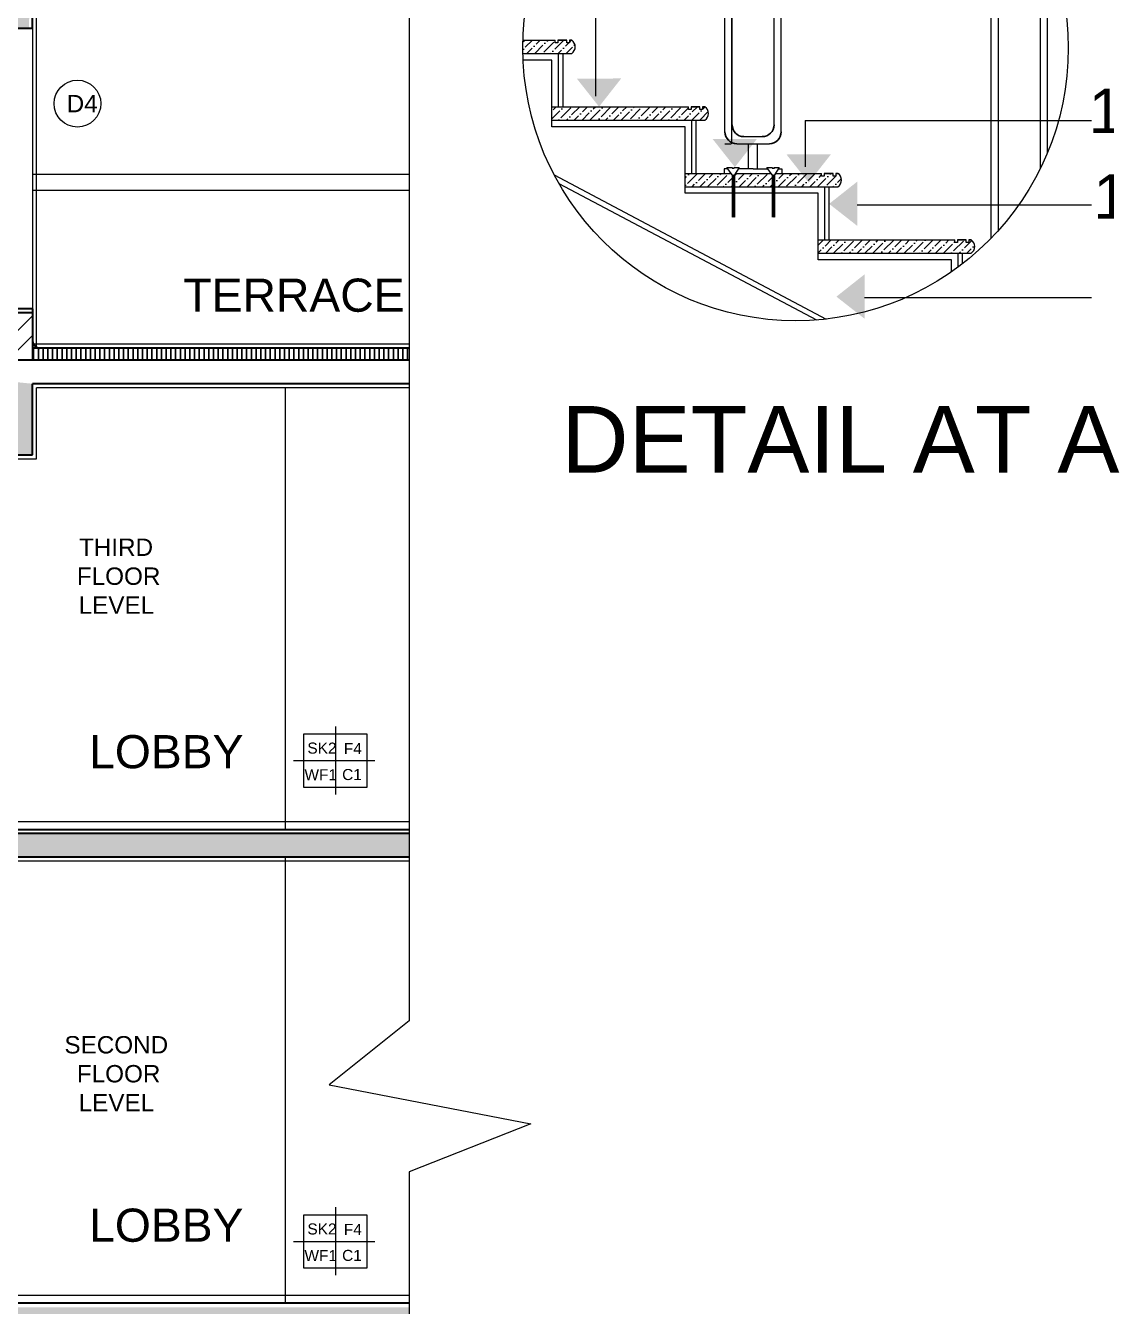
# Model space of a CAD drawing. Header units: millimetres. Extents: x -1932176 to 78768, y -1967 to 1266654.
# Drawn here: x -1855326.44 to -1855312.74, y 1151219.32 to 1151235.54 of the extents above; entities that cross this region are included whole.
import ezdxf

# ---------------------------------------------------------------- set-up
doc = ezdxf.new("R2010")
doc.units = ezdxf.units.MM
for name, color, linetype, lineweight in [('centre line circle', 231, 'Continuous', 15), ('elevation line', 7, 'Continuous', 9), ('elevational', 7, 'Continuous', 9), ('elevational line', 7, 'Continuous', 9), ('PLASTER', 252, 'Continuous', 15), ('section lines', 10, 'Continuous', 30), ('text', 252, 'Continuous', 5)]:
    doc.layers.add(name, color=color, linetype=linetype, lineweight=lineweight)
doc.layers.add('elevation', color=40, linetype='Continuous', lineweight=9, transparency=0.1)
doc.layers.add('elevation back', color=90, linetype='Continuous', lineweight=5, transparency=0.3)
doc.styles.add('150 height', font='arial.ttf', dxfattribs={"height": 150})
doc.styles.add('1OO NEW', font='arial.ttf', dxfattribs={"height": 100})
doc.styles.get("Standard").update_dxf_attribs({"font": 'arial.ttf'})
pattern_1 = [(50, (-1855395.7606, 1151185.0231), (0.71726, -0.062752), [0.075, -0.825]), (355, (-1855395.7606, 1151185.0231), (-0.1387513, 0.752192), [0.06, -0.66]), (100.45144, (-1855395.70085, 1151185.0179), (0.578509, 0.68944), [0.06374, -0.701142]), (46.1842, (-1855395.7606, 1151185.2231), (1.067241, -0.165519), [0.1125, -1.2375]), (96.6356, (-1855395.6717, 1151185.2093), (0.934662, 0.974119), [0.09561, -1.051714]), (351.1842, (-1855395.7606, 1151185.2231), (0.934662, 0.974119), [0.09, -0.99]), (21, (-1855395.6606, 1151185.1731), (0.596907, -0.402619), [0.075, -0.825]), (326, (-1855395.6606, 1151185.1731), (0.2433153, 0.72515), [0.06, -0.66]), (71.45144, (-1855395.6109, 1151185.1396), (0.8402224, 0.322531), [0.06374, -0.701142]), (37.5, (-1855395.76062, 1151185.02312), (0.01215986, 0.33289385), [0, -0.652, 0, -0.67, 0, -0.6625]), (7.5, (-1855395.76062, 1151185.02312), (0.2630695, 0.3944117), [0, -0.382, 0, -0.637, 0, -0.2525]), (327.5, (-1855395.98362, 1151185.02312), (0.5338224, -0.0225549), [0, -0.25, 0, -0.78, 0, -1.035]), (317.5, (-1855396.0836, 1151185.0231), (0.5831862, 0.100105), [0, -0.325, 0, -0.518, 0, -0.735])]

# ---------------------------------------------------------------- blocks, each defined once
blk = doc.blocks.new('box of finishes')
at = {"layer": 'text'}
for p, q in [((34.7999, 81.3274), (34.7996, 80.9359)), ((34.5591, 81.1306), (35.0273, 81.1306))]:
    blk.add_line(p, q, dxfattribs=at)
blk.add_lwpolyline([(34.6174, 81.2846), (34.9817, 81.2846), (34.9817, 80.9766), (34.6174, 80.9766)], close=True, dxfattribs=at)

msp = doc.modelspace()

# ---------------------------------------------------------------- hatches: boundary and pattern name
at = {"transparency": 33554582}
h = msp.add_hatch(dxfattribs=at)
h.set_pattern_fill('AR-CONC', color=256, scale=0.1)
h.set_pattern_definition(pattern_1)
h.paths.add_polyline_path([(-1855329.41345, 1151231.30688), (-1855329.87345, 1151231.30688), (-1855329.87345, 1151230.10688), (-1855329.41345, 1151230.10688), (-1855329.41345, 1151231.00688), (-1855326.81345, 1151231.00688), (-1855326.81345, 1151230.10688), (-1855326.35345, 1151230.10688), (-1855326.35345, 1151231.00688)])
h.paths.add_polyline_path([(-1855334.81345, 1151228.30688), (-1855337.65708, 1151228.30688), (-1855337.65708, 1151227.13365), (-1855337.05648, 1151227.13366), (-1855337.05648, 1151228.0069), (-1855335.27345, 1151228.00688), (-1855335.27345, 1151228.01111), (-1855334.81345, 1151228.01111)])
h.paths.add_polyline_path([(-1855334.81345, 1151222.30688), (-1855337.65708, 1151222.30688), (-1855337.65708, 1151221.13365), (-1855337.05648, 1151221.13466), (-1855337.05648, 1151222.00789), (-1855335.27345, 1151222.00688), (-1855335.27345, 1151222.01728), (-1855334.81345, 1151221.77092)])
h.paths.add_polyline_path([(-1855333.61345, 1151221.70688), (-1855334.21345, 1151221.70688), (-1855334.21345, 1151222.00688), (-1855334.81345, 1151222.00688), (-1855334.81345, 1151221.70688), (-1855329.87345, 1151219.23688), (-1855329.87345, 1151218.10688), (-1855329.41345, 1151218.10688), (-1855329.41345, 1151219.00688), (-1855321.5808, 1151219.00688), (-1855321.5808, 1151219.30688), (-1855329.41345, 1151219.30688), (-1855329.41345, 1151219.60688), (-1855330.01345, 1151219.60688), (-1855330.01345, 1151219.90688), (-1855330.61345, 1151219.90688), (-1855330.61345, 1151220.20688), (-1855331.21345, 1151220.20688), (-1855331.21345, 1151220.50688), (-1855331.81345, 1151220.50688), (-1855331.81345, 1151220.80688), (-1855332.41345, 1151220.80688), (-1855332.41345, 1151221.10688), (-1855333.01345, 1151221.10688), (-1855333.01345, 1151221.40688), (-1855333.61345, 1151221.40688)])
h.paths.add_polyline_path([(-1855321.5808, 1151213.30688), (-1855329.41345, 1151213.30688), (-1855329.41345, 1151213.60688), (-1855330.01345, 1151213.60688), (-1855330.01345, 1151213.90688), (-1855330.61345, 1151213.90688), (-1855330.61345, 1151214.20688), (-1855331.21345, 1151214.20688), (-1855331.21345, 1151214.50688), (-1855331.81345, 1151214.50688), (-1855331.81345, 1151214.80688), (-1855332.41345, 1151214.80688), (-1855332.41345, 1151215.10688), (-1855333.01345, 1151215.10688), (-1855333.01345, 1151215.40688), (-1855333.61345, 1151215.40688), (-1855333.61345, 1151215.70688), (-1855334.21345, 1151215.70688), (-1855334.21345, 1151216.00688), (-1855334.81345, 1151216.00688), (-1855334.81345, 1151216.30688), (-1855337.65708, 1151216.30688), (-1855337.65708, 1151215.37094), (-1855337.05647, 1151215.37094), (-1855337.05647, 1151216.00688), (-1855335.27345, 1151216.00688), (-1855335.26599, 1151215.88423), (-1855334.80599, 1151215.88423), (-1855334.81345, 1151215.70688), (-1855331.05345, 1151213.82688), (-1855331.05345, 1151213.75688), (-1855330.77345, 1151213.75688), (-1855330.77345, 1151213.68688), (-1855329.87345, 1151213.23688), (-1855329.87345, 1151212.10688), (-1855329.41345, 1151212.10688), (-1855329.41345, 1151213.00688), (-1855321.5808, 1151213.00688)])
h.paths.add_polyline_path([(-1855330.79345, 1151213.75688), (-1855330.98804, 1151213.79417), (-1855331.03345, 1151213.81688), (-1855330.79345, 1151213.69688)], flags=17)
h.paths.add_polyline_path([(-1855329.41345, 1151207.30688), (-1855329.41345, 1151207.30688), (-1855329.41345, 1151207.60688), (-1855330.01345, 1151207.60688), (-1855330.01345, 1151207.90688), (-1855330.61345, 1151207.90688), (-1855330.61345, 1151208.20688), (-1855331.21345, 1151208.20688), (-1855331.21345, 1151208.50688), (-1855331.81345, 1151208.50688), (-1855331.81345, 1151208.80688), (-1855332.41345, 1151208.80688), (-1855332.41345, 1151209.10688), (-1855333.01345, 1151209.10688), (-1855333.01345, 1151209.40688), (-1855333.61345, 1151209.40688), (-1855333.61345, 1151209.70688), (-1855334.21345, 1151209.70688), (-1855334.21345, 1151210.00688), (-1855334.81345, 1151210.00688), (-1855334.81345, 1151210.30688), (-1855337.65708, 1151210.30688), (-1855337.65708, 1151209.37094), (-1855337.19708, 1151209.37094), (-1855337.19708, 1151210.00688), (-1855335.27345, 1151210.00688), (-1855335.11236, 1151209.92319), (-1855334.88048, 1151209.80272), (-1855334.79373, 1151209.70944), (-1855329.85373, 1151207.23944), (-1855329.87345, 1151206.40688), (-1855329.41345, 1151206.40688), (-1855329.41345, 1151207.00688), (-1855329.41345, 1151207.00688)])
h.paths.add_polyline_path([(-1855326.35345, 1151237.30688), (-1855337.65708, 1151237.30688), (-1855337.65708, 1151237.00688), (-1855337.65708, 1151236.10688), (-1855337.05648, 1151236.10688), (-1855337.05648, 1151237.00688), (-1855333.75526, 1151237.00688), (-1855333.66856, 1151237.00688), (-1855333.60526, 1151237.00688), (-1855333.37526, 1151237.00688), (-1855333.30257, 1151237.00688), (-1855333.22526, 1151237.00688), (-1855330.76268, 1151237.00688), (-1855329.75708, 1151237.00688), (-1855329.75708, 1151236.40688), (-1855329.15708, 1151236.40688), (-1855329.15708, 1151237.00688), (-1855326.81345, 1151237.00688), (-1855326.86043, 1151235.50688), (-1855326.40043, 1151235.50688), (-1855326.35345, 1151237.00688)])
h.paths.add_polyline_path([(-1855321.5808, 1151225.00688), (-1855321.5808, 1151225.30688), (-1855329.41345, 1151225.30688), (-1855329.41345, 1151225.60688), (-1855330.01345, 1151225.60688), (-1855330.01345, 1151225.90688), (-1855330.61345, 1151225.90688), (-1855330.61345, 1151226.20688), (-1855331.21345, 1151226.20688), (-1855331.21345, 1151226.50688), (-1855331.81345, 1151226.50688), (-1855331.81345, 1151226.80688), (-1855332.41345, 1151226.80688), (-1855332.41345, 1151227.10688), (-1855333.01345, 1151227.10688), (-1855333.01345, 1151227.40688), (-1855333.61345, 1151227.40688), (-1855333.61345, 1151227.70688), (-1855334.21345, 1151227.70688), (-1855334.21345, 1151228.00688), (-1855334.81345, 1151227.77092), (-1855329.87345, 1151225.23688), (-1855329.87345, 1151224.10688), (-1855329.41345, 1151224.10688), (-1855329.41345, 1151225.00688)])
h = msp.add_hatch(dxfattribs=at)
h.set_pattern_fill('STEEL', color=256, scale=4)
h.set_pattern_definition([(45, (-1855395.7606, 1151185.0231), (-0.3535534, 0.3535534), []), (45, (-1855395.7606, 1151185.2731), (-0.3535534, 0.3535534), [])])
h.paths.add_polyline_path([(-1855337.19708, 1151236.10688), (-1855337.65708, 1151236.10688), (-1855337.65708, 1151228.30688), (-1855337.19708, 1151228.30688)])
h.paths.add_polyline_path([(-1855337.19708, 1151224.73365), (-1855337.65708, 1151224.73365), (-1855337.65708, 1151222.30688), (-1855337.19708, 1151222.30688)])
h.paths.add_polyline_path([(-1855337.19708, 1151218.69565), (-1855337.65708, 1151218.69565), (-1855337.65708, 1151216.30688), (-1855337.19708, 1151216.30688)])
h.paths.add_polyline_path([(-1855337.19708, 1151212.93294), (-1855337.65708, 1151212.93294), (-1855337.65708, 1151210.30688), (-1855337.19708, 1151210.30688)])
h.paths.add_polyline_path([(-1855337.19708, 1151209.37094), (-1855337.65708, 1151209.37094), (-1855337.65708, 1151207.30688), (-1855337.19708, 1151207.30688)])
h.paths.add_polyline_path([(-1855318.6372, 1151215.70688), (-1855318.8672, 1151215.70688), (-1855319.10325, 1151215.70688), (-1855319.10023, 1151215.70688), (-1855318.63418, 1151215.70688)])
h.paths.add_polyline_path([(-1855318.6372, 1151221.70688), (-1855318.8672, 1151221.70688), (-1855319.10325, 1151221.70688), (-1855319.10023, 1151221.70688), (-1855318.63418, 1151221.70688)])
h.paths.add_polyline_path([(-1855318.6372, 1151227.70688), (-1855318.8672, 1151227.70688), (-1855319.10325, 1151227.70688), (-1855319.10023, 1151227.70688), (-1855318.63418, 1151227.70688)])
h.paths.add_polyline_path([(-1855337.0679, 1151216.30688), (-1855337.13029, 1151216.35688), (-1855337.08473, 1151216.35688)])
h = msp.add_hatch(dxfattribs=at)
h.set_pattern_fill('STEEL', color=256, scale=4)
h.set_pattern_definition([(45, (-1855419.87125, 1150986.77993), (-0.3535534, 0.3535534), []), (45, (-1855419.87125, 1150987.02993), (-0.3535534, 0.3535534), [])])
h.paths.add_polyline_path([(-1855326.35345, 1151231.90688), (-1855326.81345, 1151231.90688), (-1855326.81345, 1151231.30688), (-1855326.35345, 1151231.30688)])
h.paths.add_polyline_path([(-1855326.81345, 1151231.60688), (-1855327.41345, 1151231.60688), (-1855327.41345, 1151231.30688), (-1855326.81345, 1151231.30688)])
at = {"transparency": 33554585}
h = msp.add_hatch(dxfattribs=at)
h.set_pattern_fill('_USER', color=256, scale=0.06, angle=90, pattern_type=0)
h.set_pattern_definition([(90, (-1855395.76062, 1151185.02312), (-0.06, 4e-18), [])])
h.paths.add_polyline_path([(-1855321.5808, 1151231.30688), (-1855321.5808, 1151231.45688), (-1855326.35345, 1151231.45688), (-1855326.35345, 1151231.30688)])
at = {"transparency": 33554582}
h = msp.add_hatch(dxfattribs=at)
h.set_pattern_fill('AR-CONC', color=256, scale=0.1)
h.set_pattern_definition(pattern_1)
h.paths.add_polyline_path([(-1855318.6372, 1151230.40688), (-1855318.6372, 1151230.14688)])
h.paths.add_polyline_path([(-1855318.6372, 1151224.40688), (-1855318.6372, 1151224.14688)])
h.paths.add_polyline_path([(-1855318.6372, 1151218.40688), (-1855318.6372, 1151218.14688)])
h.paths.add_polyline_path([(-1855337.65708, 1151227.39965), (-1855338.84158, 1151227.39965), (-1855338.84158, 1151227.13565), (-1855337.65708, 1151227.13565)])
h.paths.add_polyline_path([(-1855337.65708, 1151221.39965), (-1855338.84158, 1151221.39965), (-1855338.84158, 1151221.13565), (-1855337.65708, 1151221.13565)])
h.paths.add_polyline_path([(-1855337.65708, 1151215.63694), (-1855338.84158, 1151215.63694), (-1855338.84158, 1151215.37294), (-1855337.65708, 1151215.37294)])
h.paths.add_polyline_path([(-1855341.74047, 1151230.24092), (-1855341.74047, 1151230.85914)])
at = {"layer": 'elevational'}
h = msp.add_hatch(dxfattribs=at)
h.set_pattern_fill('JIS_LC_8', color=256, scale=0.001124)
h.set_pattern_definition([(45, (-1856577.518294, 1150361.646423), (-0.00620188033, 0.00620188033), []), (45, (-1856577.517844, 1150361.646423), (-0.00620188033, 0.00620188033), [])])
h.paths.add_polyline_path([(-1855317.45788, 1151233.65569), (-1855317.48599, 1151233.65569), (-1855317.48599, 1151233.11754), (-1855317.45788, 1151233.11754)])
h = msp.add_hatch(dxfattribs=at)
h.set_pattern_fill('JIS_LC_8', color=256, scale=0.001124)
h.set_pattern_definition([(45, (-1856577.362656, 1150361.646423), (-0.00620188033, 0.00620188033), []), (45, (-1856577.362206, 1150361.646423), (-0.00620188033, 0.00620188033), [])])
h.paths.add_polyline_path([(-1855316.95114, 1151233.65569), (-1855316.97925, 1151233.65569), (-1855316.97925, 1151233.11754), (-1855316.95114, 1151233.11754)])
at = {"layer": 'elevational line', "ltscale": 3, "transparency": 33554687}
h = msp.add_hatch(dxfattribs=at)
h.set_pattern_fill('ANSI36', color=256, scale=0.5625)
h.set_pattern_definition([(45, (-1862010.33383, 1149799.190654), (0.0372888342, 0.1367257253), [0.17578125, -0.03515625, 0, -0.03515625])])
edge = h.paths.add_edge_path()
edge.add_arc((-1855316.68227, 1151235.26149), 3.45686, 178.366535, 181.16379)
edge.add_line((-1855320.13841, 1151235.19128), (-1855319.52008, 1151235.19128))
edge.add_arc((-1855319.57633, 1151235.27565), 0.10141, 303.690068, 416.309932)
edge.add_line((-1855319.52008, 1151235.36003), (-1855319.54821, 1151235.36003))
edge.add_line((-1855319.54821, 1151235.36003), (-1855319.54821, 1151235.32628))
edge.add_line((-1855319.54821, 1151235.32628), (-1855319.58196, 1151235.32628))
edge.add_line((-1855319.58196, 1151235.32628), (-1855319.58196, 1151235.36003))
edge.add_line((-1855319.58196, 1151235.36003), (-1855319.69446, 1151235.36003))
edge.add_line((-1855319.69446, 1151235.36003), (-1855319.69446, 1151235.32628))
edge.add_line((-1855319.69446, 1151235.32628), (-1855319.72821, 1151235.32628))
edge.add_line((-1855319.72821, 1151235.32628), (-1855319.72821, 1151235.36003))
edge.add_line((-1855319.72821, 1151235.36003), (-1855320.13772, 1151235.36003))
h = msp.add_hatch(dxfattribs=at)
h.set_pattern_fill('ANSI36', color=256, scale=0.5625)
h.set_pattern_definition([(45, (-1862012.02133, 1149798.346904), (0.0372888342, 0.1367257253), [0.17578125, -0.03515625, 0, -0.03515625])])
h.paths.add_polyline_path([(-1855319.77039, 1151234.51628), (-1855318.04071, 1151234.51628), (-1855318.04071, 1151234.48253), (-1855318.00696, 1151234.48253), (-1855318.00696, 1151234.51628), (-1855317.89446, 1151234.51628), (-1855317.89446, 1151234.48253), (-1855317.86071, 1151234.48253), (-1855317.86071, 1151234.51628), (-1855317.83258, 1151234.51628, -0.53518376), (-1855317.83258, 1151234.34753), (-1855317.99852, 1151234.34753), (-1855319.77039, 1151234.34753)])
h = msp.add_hatch(dxfattribs=at)
h.set_pattern_fill('ANSI36', color=256, scale=0.5625)
h.set_pattern_definition([(45, (-1862013.70883, 1149797.503154), (0.0372888342, 0.1367257253), [0.17578125, -0.03515625, 0, -0.03515625])])
h.paths.add_polyline_path([(-1855318.08289, 1151233.67253), (-1855316.35321, 1151233.67253), (-1855316.35321, 1151233.63878), (-1855316.31946, 1151233.63878), (-1855316.31946, 1151233.67253), (-1855316.20696, 1151233.67253), (-1855316.20696, 1151233.63878), (-1855316.17321, 1151233.63878), (-1855316.17321, 1151233.67253), (-1855316.14508, 1151233.67253, -0.53518376), (-1855316.14508, 1151233.50378), (-1855316.31102, 1151233.50378), (-1855318.08289, 1151233.50378)])
h = msp.add_hatch(dxfattribs=at)
h.set_pattern_fill('ANSI36', color=256, scale=0.5625)
h.set_pattern_definition([(45, (-1862015.39633, 1149796.659404), (0.0372888342, 0.1367257253), [0.17578125, -0.03515625, 0, -0.03515625])])
h.paths.add_polyline_path([(-1855316.39539, 1151232.82878), (-1855314.66571, 1151232.82878), (-1855314.66571, 1151232.79503), (-1855314.63196, 1151232.79503), (-1855314.63196, 1151232.82878), (-1855314.51946, 1151232.82878), (-1855314.51946, 1151232.79503), (-1855314.48571, 1151232.79503), (-1855314.48571, 1151232.82878), (-1855314.45758, 1151232.82878, -0.53518376), (-1855314.45758, 1151232.66003), (-1855314.62352, 1151232.66003), (-1855316.39539, 1151232.66003)])
at = {"layer": 'text', "ltscale": 3, "transparency": 33554687}
h = msp.add_hatch(color=250, dxfattribs=at)
h.dxf.hatch_style = 1
h.paths.add_polyline_path([(-1855319.17345, 1151234.51679), (-1855318.89302, 1151234.87445), (-1855319.17427, 1151234.87381), (-1855319.45552, 1151234.87317)])
h = msp.add_hatch(color=250, dxfattribs=at)
h.dxf.hatch_style = 1
h.paths.add_polyline_path([(-1855317.4522, 1151233.75179), (-1855317.17177, 1151234.10945), (-1855317.45302, 1151234.10881), (-1855317.73427, 1151234.10817)])
h = msp.add_hatch(color=250, dxfattribs=at)
h.dxf.hatch_style = 1
h.paths.add_polyline_path([(-1855316.51564, 1151233.55491), (-1855316.2352, 1151233.91257), (-1855316.51645, 1151233.91193), (-1855316.7977, 1151233.9113)])
h = msp.add_hatch(color=250, dxfattribs=at)
h.dxf.hatch_style = 1
h.paths.add_polyline_path([(-1855316.25676, 1151233.28605), (-1855315.8991, 1151233.00561), (-1855315.89974, 1151233.28686), (-1855315.90038, 1151233.56811)])
h = msp.add_hatch(color=250, dxfattribs=at)
h.dxf.hatch_style = 1
h.paths.add_polyline_path([(-1855316.16494, 1151232.11046), (-1855315.80727, 1151231.83003), (-1855315.80791, 1151232.11127), (-1855315.80855, 1151232.39252)])

# ---------------------------------------------------------------- linework, layer by layer
at = {"lineweight": 20}
for p, q in [((-1855317.33708, 1151234.13753), (-1855317.10458, 1151234.13753)), ((-1855317.42708, 1151234.04753), (-1855317.01458, 1151234.04753))]:
    msp.add_line(p, q, dxfattribs=at)
at = {"ltscale": 2}
for centre, start, end in [((-1855317.33708, 1151234.28753), 180, 270), ((-1855317.10458, 1151234.28753), 270, 0), ((-1855317.42708, 1151234.19753), 180, 270), ((-1855317.01458, 1151234.19753), 270, 0)]:
    msp.add_arc(centre, 0.15, start, end, dxfattribs=at)
at = {"layer": 'centre line circle'}
for points in [[(-1855341.27928, 1151222.93657), (-1855341.27928, 1151247.56177), (-1855321.5808, 1151247.56177), (-1855321.5808, 1151222.93657)], [(-1855341.27928, 1151222.93657), (-1855341.27928, 1151247.56177), (-1855321.5808, 1151247.56177), (-1855321.5808, 1151222.93657)], [(-1855321.5808, 1151221.0205), (-1855321.5808, 1151198.94708), (-1855341.27928, 1151198.94708), (-1855341.27928, 1151221.0205)], [(-1855321.5808, 1151221.0205), (-1855321.5808, 1151198.94708), (-1855341.27928, 1151198.94708), (-1855341.27928, 1151221.0205)]]:
    msp.add_lwpolyline(points, dxfattribs=at)
at = {"layer": 'centre line circle', "linetype": 'Continuous'}
msp.add_lwpolyline([(-1855321.5808, 1151224.50443), (-1855321.5808, 1151222.93657), (-1855322.59273, 1151222.12372), (-1855320.03699, 1151221.63233), (-1855321.5808, 1151221.0205), (-1855321.5808, 1151221.0205)], dxfattribs=at)
msp.add_lwpolyline([(-1855321.5808, 1151224.50443), (-1855321.5808, 1151222.93657), (-1855322.59273, 1151222.12372), (-1855320.03699, 1151221.63233), (-1855321.5808, 1151221.0205), (-1855321.5808, 1151221.0205)], dxfattribs=at)
at = {"layer": 'elevation'}
for p, q in [((-1855321.5808, 1151233.65688), (-1855326.35345, 1151233.65688)), ((-1855321.5808, 1151233.45688), (-1855326.35345, 1151233.45688)), ((-1855321.5808, 1151231.50688), (-1855326.33986, 1151231.50688)), ((-1855323.1526, 1151230.95688), (-1855323.1526, 1151225.35688)), ((-1855323.1526, 1151230.95688), (-1855323.1526, 1151225.35688))]:
    msp.add_line(p, q, dxfattribs=at)
at = {"layer": 'elevation back'}
for p, q in [((-1855326.35345, 1151235.50688), (-1855326.35345, 1151231.90688)), ((-1855323.1526, 1151230.95688), (-1855323.1526, 1151225.35688)), ((-1855323.1526, 1151225.00688), (-1855323.1526, 1151219.35688)), ((-1855323.1526, 1151225.00688), (-1855323.1526, 1151219.35688)), ((-1855323.1526, 1151225.00688), (-1855323.1526, 1151219.35688))]:
    msp.add_line(p, q, dxfattribs=at)
at = {"layer": 'elevation line', "ltscale": 3}
for p, q in [((-1855319.21688, 1151239.4044, 0), (-1855319.21688, 1151234.65124, 0)), ((-1855317.49563, 1151235.7594, 0), (-1855317.49563, 1151234.04753, 0)), ((-1855316.55907, 1151234.3419, 0), (-1855316.55907, 1151233.7569, 0)), ((-1855317.53845, 1151233.72878), (-1855317.58645, 1151233.72878)), ((-1855317.58645, 1151233.72878), (-1855317.58645, 1151233.67253)), ((-1855317.22083, 1151233.72878), (-1855317.40843, 1151233.72878)), ((-1855317.22083, 1151233.72878), (-1855317.03171, 1151233.72878)), ((-1855316.90169, 1151233.72878), (-1855316.8552, 1151233.72878)), ((-1855316.8552, 1151233.72878), (-1855316.8552, 1151233.67253)), ((-1855316.83188, 1151233.67253, 0), (-1855316.83188, 1151233.67138, 0))]:
    msp.add_line(p, q, dxfattribs=at)
msp.add_circle((-1855316.68227, 1151235.26149), 3.45686, dxfattribs=at)
at = {"layer": 'elevational'}
for p, q in [((-1855317.5521, 1151233.74781), (-1855317.48634, 1151233.74781)), ((-1855317.48599, 1151233.65569), (-1855317.5521, 1151233.74781)), ((-1855317.48634, 1151233.74781), (-1855317.48634, 1151233.73639)), ((-1855317.48634, 1151233.73639), (-1855317.46132, 1151233.73639)), ((-1855317.48599, 1151233.65569), (-1855317.48599, 1151233.11754)), ((-1855317.46132, 1151233.73639), (-1855317.46132, 1151233.74781)), ((-1855317.46132, 1151233.74781), (-1855317.39556, 1151233.74781)), ((-1855317.39556, 1151233.74781), (-1855317.45788, 1151233.65569)), ((-1855317.45788, 1151233.65569), (-1855317.45788, 1151233.11754)), ((-1855316.97925, 1151233.65569), (-1855317.04537, 1151233.74781)), ((-1855317.04537, 1151233.74781), (-1855316.9796, 1151233.74781)), ((-1855316.9796, 1151233.74781), (-1855316.9796, 1151233.73639)), ((-1855316.9796, 1151233.73639), (-1855316.95458, 1151233.73639)), ((-1855316.97925, 1151233.65569), (-1855316.97925, 1151233.11754)), ((-1855316.95458, 1151233.73639), (-1855316.95458, 1151233.74781)), ((-1855316.95458, 1151233.74781), (-1855316.88882, 1151233.74781)), ((-1855316.88882, 1151233.74781), (-1855316.95114, 1151233.65569)), ((-1855316.95114, 1151233.65569), (-1855316.95114, 1151233.11754))]:
    msp.add_line(p, q, dxfattribs=at)
at = {"layer": 'elevational line', "ltscale": 2}
for p, q in [((-1855317.57708, 1151234.19753), (-1855317.57708, 1151237.95432)), ((-1855317.48708, 1151234.28753), (-1855317.48708, 1151237.86432)), ((-1855316.95458, 1151234.28753), (-1855316.95458, 1151237.86432)), ((-1855316.86458, 1151234.19753), (-1855316.86458, 1151237.95432)), ((-1855314.20208, 1151232.85348), (-1855314.20208, 1151236.34598)), ((-1855314.11208, 1151232.94979), (-1855314.11208, 1151236.25598)), ((-1855313.57958, 1151233.7373), (-1855313.57958, 1151236.25598)), ((-1855313.48958, 1151233.93614), (-1855313.48958, 1151236.34598)), ((-1855320.13772, 1151235.36003), (-1855319.72821, 1151235.36003)), ((-1855319.69446, 1151235.36003), (-1855319.58196, 1151235.36003)), ((-1855319.54821, 1151235.36003), (-1855319.52008, 1151235.36003)), ((-1855320.13841, 1151235.19128), (-1855319.68602, 1151235.19128)), ((-1855319.77039, 1151235.1069), (-1855320.13567, 1151235.1069)), ((-1855319.77039, 1151234.26315), (-1855319.77039, 1151235.1069)), ((-1855319.68602, 1151234.51628), (-1855319.68602, 1151235.19128)), ((-1855319.62977, 1151234.51628), (-1855319.62977, 1151235.19128)), ((-1855319.77039, 1151234.51628), (-1855318.04071, 1151234.51628)), ((-1855318.00696, 1151234.51628), (-1855317.89446, 1151234.51628)), ((-1855317.86071, 1151234.51628), (-1855317.83258, 1151234.51628)), ((-1855319.77039, 1151234.34753), (-1855317.99852, 1151234.34753)), ((-1855318.08289, 1151234.26315), (-1855319.77039, 1151234.26315)), ((-1855318.08289, 1151233.4194), (-1855318.08289, 1151234.26315)), ((-1855317.99852, 1151233.67253), (-1855317.99852, 1151234.34753)), ((-1855317.94227, 1151233.67253), (-1855317.94227, 1151234.34753)), ((-1855317.57708, 1151234.04753), (-1855317.49807, 1151234.04753)), ((-1855317.27708, 1151233.72878), (-1855317.27708, 1151234.04753)), ((-1855317.16458, 1151233.72878), (-1855317.16458, 1151234.04753)), ((-1855319.74181, 1151233.65243), (-1855316.29305, 1151231.82662)), ((-1855318.08289, 1151233.67253), (-1855317.49807, 1151233.67253)), ((-1855317.44648, 1151233.67253), (-1855316.99134, 1151233.67253)), ((-1855316.95458, 1151233.72878), (-1855316.95458, 1151233.74781)), ((-1855316.93975, 1151233.67253), (-1855316.35321, 1151233.67253)), ((-1855316.31946, 1151233.67253), (-1855316.20696, 1151233.67253)), ((-1855316.17321, 1151233.67253), (-1855316.14508, 1151233.67253)), ((-1855319.68273, 1151233.54478), (-1855316.41529, 1151231.81496)), ((-1855318.08289, 1151233.50378), (-1855316.31102, 1151233.50378)), ((-1855316.31102, 1151232.82878), (-1855316.31102, 1151233.50378)), ((-1855316.25477, 1151232.82878), (-1855316.25477, 1151233.50378)), ((-1855316.39539, 1151233.4194), (-1855318.08289, 1151233.4194)), ((-1855316.39539, 1151232.57565), (-1855316.39539, 1151233.4194)), ((-1855316.39539, 1151232.82878), (-1855314.66571, 1151232.82878)), ((-1855314.63196, 1151232.82878), (-1855314.51946, 1151232.82878)), ((-1855314.48571, 1151232.82878), (-1855314.45758, 1151232.82878)), ((-1855316.39539, 1151232.66003), (-1855314.62352, 1151232.66003)), ((-1855314.62352, 1151232.48455), (-1855314.62352, 1151232.66003)), ((-1855314.56727, 1151232.52715), (-1855314.56727, 1151232.66003)), ((-1855314.70789, 1151232.57565), (-1855316.39539, 1151232.57565)), ((-1855314.70789, 1151232.42394), (-1855314.70789, 1151232.57565))]:
    msp.add_line(p, q, dxfattribs=at)
at = {"layer": 'elevational line', "ltscale": 3}
for p, q in [((-1855319.72821, 1151235.32628), (-1855319.72821, 1151235.36003)), ((-1855319.69446, 1151235.32628), (-1855319.72821, 1151235.32628)), ((-1855319.58196, 1151235.36003), (-1855319.69446, 1151235.36003)), ((-1855319.69446, 1151235.36003), (-1855319.69446, 1151235.32628)), ((-1855319.58196, 1151235.32628), (-1855319.58196, 1151235.36003)), ((-1855319.54821, 1151235.32628), (-1855319.58196, 1151235.32628)), ((-1855319.52008, 1151235.36003), (-1855319.54821, 1151235.36003)), ((-1855319.54821, 1151235.36003), (-1855319.54821, 1151235.32628)), ((-1855319.68602, 1151235.19128), (-1855319.52008, 1151235.19128)), ((-1855318.04071, 1151234.48253), (-1855318.04071, 1151234.51628)), ((-1855318.00696, 1151234.48253), (-1855318.04071, 1151234.48253)), ((-1855317.89446, 1151234.51628), (-1855318.00696, 1151234.51628)), ((-1855318.00696, 1151234.51628), (-1855318.00696, 1151234.48253)), ((-1855317.89446, 1151234.48253), (-1855317.89446, 1151234.51628)), ((-1855317.86071, 1151234.48253), (-1855317.89446, 1151234.48253)), ((-1855317.83258, 1151234.51628), (-1855317.86071, 1151234.51628)), ((-1855317.86071, 1151234.51628), (-1855317.86071, 1151234.48253)), ((-1855317.99852, 1151234.34753), (-1855317.83258, 1151234.34753)), ((-1855316.35321, 1151233.63878), (-1855316.35321, 1151233.67253)), ((-1855316.31946, 1151233.63878), (-1855316.35321, 1151233.63878)), ((-1855316.20696, 1151233.67253), (-1855316.31946, 1151233.67253)), ((-1855316.31946, 1151233.67253), (-1855316.31946, 1151233.63878)), ((-1855316.20696, 1151233.63878), (-1855316.20696, 1151233.67253)), ((-1855316.17321, 1151233.63878), (-1855316.20696, 1151233.63878)), ((-1855316.14508, 1151233.67253), (-1855316.17321, 1151233.67253)), ((-1855316.17321, 1151233.67253), (-1855316.17321, 1151233.63878)), ((-1855316.31102, 1151233.50378), (-1855316.14508, 1151233.50378)), ((-1855314.66571, 1151232.79503), (-1855314.66571, 1151232.82878)), ((-1855314.63196, 1151232.79503), (-1855314.66571, 1151232.79503)), ((-1855314.51946, 1151232.82878), (-1855314.63196, 1151232.82878)), ((-1855314.63196, 1151232.82878), (-1855314.63196, 1151232.79503)), ((-1855314.51946, 1151232.79503), (-1855314.51946, 1151232.82878)), ((-1855314.48571, 1151232.79503), (-1855314.51946, 1151232.79503)), ((-1855314.45758, 1151232.82878), (-1855314.48571, 1151232.82878)), ((-1855314.48571, 1151232.82878), (-1855314.48571, 1151232.79503)), ((-1855314.62352, 1151232.66003), (-1855314.45758, 1151232.66003))]:
    msp.add_line(p, q, dxfattribs=at)
for centre in [(-1855319.57633, 1151235.27565), (-1855317.88883, 1151234.4319), (-1855316.20133, 1151233.58815), (-1855314.51383, 1151232.7444)]:
    msp.add_arc(centre, 0.10141, 303.690068, 56.309932, dxfattribs=at)
at = {"layer": 'PLASTER'}
for p, q in [((-1855326.30268, 1151231.46981), (-1855326.30345, 1151236.10688)), ((-1855321.5808, 1151230.95688), (-1855326.30345, 1151230.95688)), ((-1855326.30345, 1151230.05688), (-1855326.30345, 1151230.95688)), ((-1855326.86345, 1151230.05688), (-1855326.30345, 1151230.05688)), ((-1855321.5808, 1151225.45688), (-1855326.68654, 1151225.45688)), ((-1855321.5808, 1151224.95688), (-1855329.37345, 1151224.95688)), ((-1855321.5808, 1151219.45688), (-1855326.58654, 1151219.45688))]:
    msp.add_line(p, q, dxfattribs=at)
at = {"layer": 'section lines'}
for p, q in [((-1855326.35345, 1151235.50688), (-1855326.35345, 1151236.10688)), ((-1855326.35345, 1151235.50688), (-1855326.81345, 1151235.50688)), ((-1855326.35345, 1151231.95688), (-1855326.81345, 1151231.95688)), ((-1855326.35345, 1151231.90688), (-1855326.81345, 1151231.90688)), ((-1855326.35345, 1151231.95688), (-1855326.35345, 1151231.90688)), ((-1855326.35345, 1151231.90688), (-1855326.35345, 1151231.30688)), ((-1855321.5808, 1151231.45688), (-1855326.35345, 1151231.45688)), ((-1855321.5808, 1151231.30688), (-1855329.41345, 1151231.30688)), ((-1855321.5808, 1151231.00688), (-1855326.35345, 1151231.00688)), ((-1855326.35345, 1151230.10688), (-1855326.35345, 1151231.00688)), ((-1855326.81345, 1151230.10688), (-1855326.35345, 1151230.10688)), ((-1855321.5808, 1151225.35688), (-1855329.36345, 1151225.35688)), ((-1855321.5808, 1151225.30688), (-1855329.41345, 1151225.30688)), ((-1855321.5808, 1151225.00688), (-1855329.41345, 1151225.00688)), ((-1855321.5808, 1151219.35688), (-1855329.36345, 1151219.35688))]:
    msp.add_line(p, q, dxfattribs=at)
msp.add_arc((-1855326.25174, 1151231.55807), 0.10191, 183.568518, 263.19842, dxfattribs=at)
at = {"layer": 'text', "ltscale": 3}
for p, q in [((-1855316.55907, 1151234.3419, 0), (-1855312.93215, 1151234.3419, 0)), ((-1855315.90077, 1151233.27315, 0), (-1855312.93215, 1151233.27315, 0)), ((-1855315.80895, 1151232.09757), (-1855312.92963, 1151232.09757))]:
    msp.add_line(p, q, dxfattribs=at)
at = {"layer": 'text'}
msp.add_circle((-1855325.7851, 1151234.55624), 0.29659, dxfattribs=at)

# ---------------------------------------------------------------- block references
at = {"layer": 'text', "xscale": 2.2, "yscale": 2.2, "zscale": 2.2}
for p in [(-1855399.07472, 1151047.74475), (-1855399.07472, 1151041.65219)]:
    msp.add_blockref('box of finishes', p, dxfattribs=at)

# ---------------------------------------------------------------- texts
at = {"layer": 'text'}
for s, p in [('TERRACE', (-1855324.44209, 1151231.91892)), ('LOBBY', (-1855325.63721, 1151226.13537)), ('LOBBY', (-1855325.63721, 1151220.13607))]:
    msp.add_text(s, height=0.42, dxfattribs=at).set_placement(p)
at = {"layer": 'text', "lineweight": 9, "style": '150 height'}
msp.add_text('DETAIL AT A', height=0.84375, dxfattribs=at).set_placement((-1855319.65071, 1151229.88075, 0))
at = {"layer": 'text', "char_height": 0.5625, "width": 9.8340851, "attachment_point": 1, "style": '1OO NEW'}
for s, insert in [('15MM THK SCREEDING', (-1855312.96775, 1151234.74595, 0)), ('10MM THK TILE RISER', (-1855312.9084, 1151233.6607))]:
    msp.add_mtext(s, dxfattribs=dict(at, insert=insert))
at = {"layer": 'text'}
for s, width, insert, char_height, attachment_point in [('D4', 0.6829867, (-1855325.92125, 1151234.44594), 0.22, 7), ('\\pi0.22409;THIRD\\P\\pi0.11169; FLOOR \\P\\pi0.22011;LEVEL', 1.3635933, (-1855325.98919, 1151229.04576), 0.22, 1), ('SK2', 0.6829867, (-1855322.87029, 1151226.46099), 0.14, 1), ('F4', 0.6829867, (-1855322.40863, 1151226.45453), 0.14, 1), ('WF1', 0.6829867, (-1855322.90749, 1151226.12329), 0.14, 1), ('C1', 0.6829867, (-1855322.42979, 1151226.12594), 0.14, 1), ('\\pi0.03943;SECOND\\P\\pi0.11169; FLOOR \\P\\pi0.22011;LEVEL', 1.3635933, (-1855325.98919, 1151222.74191), 0.22, 1), ('SK2', 0.6829867, (-1855322.87029, 1151220.36842), 0.14, 1), ('F4', 0.6829867, (-1855322.40863, 1151220.36197), 0.14, 1), ('WF1', 0.6829867, (-1855322.90749, 1151220.03073), 0.14, 1), ('C1', 0.6829867, (-1855322.42979, 1151220.03338), 0.14, 1)]:
    msp.add_mtext_dynamic_manual_height_columns(s, width=width, gutter_width=1, heights=[0], dxfattribs=dict(at, insert=insert, char_height=char_height, attachment_point=attachment_point))

doc.saveas('drawing.dxf')
